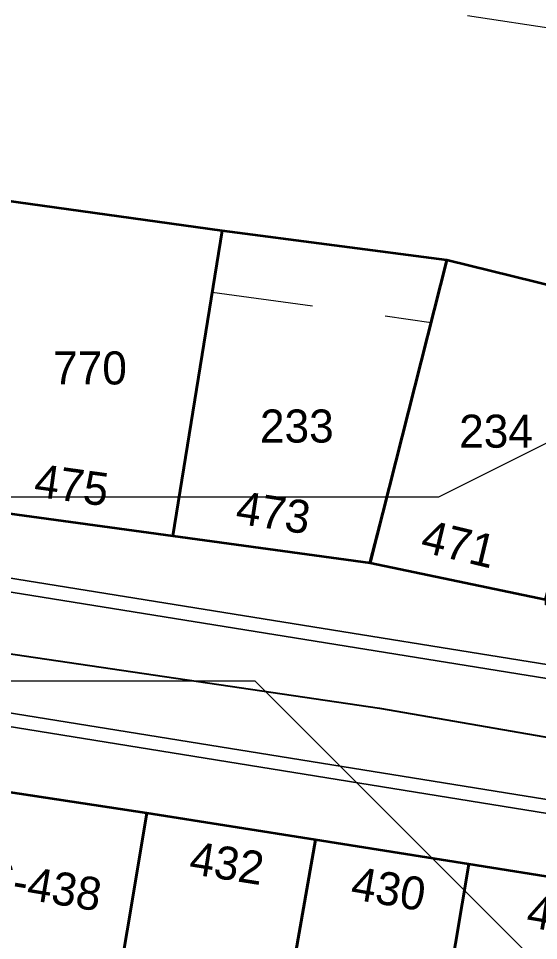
# Model space of a CAD drawing. Header units: metres. Extents: x 0 to 105485, y 0 to 425721.
# Drawn here: x 104846.07 to 104860.22, y 425250.43 to 425275.54 of the extents above; entities that cross this region are included whole.
import ezdxf
from ezdxf.enums import TextEntityAlignment as Align

# ---------------------------------------------------------------- set-up
doc = ezdxf.new("R2010")
doc.units = ezdxf.units.M
doc.header["$MEASUREMENT"] = 0
doc.linetypes.add('KG-PERCEEL-SO', pattern=[19, 5.5, -4, 5.5, -4])
for name, color, linetype, lineweight in [('B-XX-IE-MEUBILAIR-G', 7, 'Continuous', 18), ('B-XX-KG-GRENS_PERCEEL-G', 150, 'KG-PERCEEL-SO', 18), ('B-XX-KG-GRENS_PERCEEL-T', 150, 'KG-PERCEEL-SO', 18), ('B-XX-OG-BEBOUWING-G', 7, 'Continuous', 35), ('B-XX-OG-BEBOUWING_HUISNUMMER-T', 7, 'Continuous', 18), ('B-XX-OG-GRENS-G', 7, 'Continuous', 18), ('B-XX-OG-WATER_RIVIER-G', 130, 'Continuous', 18), ('B-XX-VH-OPENVERHARDING-G', 90, 'Continuous', 18)]:
    doc.layers.add(name, color=color, linetype=linetype, lineweight=lineweight)
doc.layers.add('GIS-WEGVAKKEN', color=2, linetype='Continuous')

msp = doc.modelspace()

# ---------------------------------------------------------------- linework, layer by layer
at = {"layer": 'B-XX-IE-MEUBILAIR-G', "color": 0, "true_color": 0x604a38}
for points in [[(104856.409, 425258.212, 3.277), (104856.409, 425258.212, 4.777)], [(104855.806, 425254.642, 3.326), (104855.806, 425254.642, 4.826)]]:
    msp.add_polyline3d(points, dxfattribs=at)
at = {"layer": 'B-XX-KG-GRENS_PERCEEL-G', "ltscale": 0.5, "flags": 128}
for points in [[(104806.641, 425283.499), (104830.343, 425279.824), (104866.983, 425274.301), (104903.269, 425269.168), (104934.56, 425264.953), (104960.257, 425261.305), (104972.435, 425259.505)], [(104845.681, 425270.574), (104850.634, 425269.884), (104851.614, 425269.755), (104851.344, 425268.085)], [(104857.304, 425267.261), (104857.733, 425268.956), (104862.552, 425267.765), (104862.491, 425267.617)], [(104850.274, 425261.448), (104851.344, 425268.085)], [(104851.344, 425268.085), (104857.304, 425267.261)], [(104855.615, 425260.718), (104857.304, 425267.261)], [(104844.492, 425262.237), (104850.274, 425261.448)], [(104850.274, 425261.448), (104855.615, 425260.718)], [(104855.615, 425260.718), (104860.414, 425259.718)], [(104843.636, 425254.797), (104847.285, 425254.257), (104849.565, 425253.895)], [(104842.901, 425229.101), (104843.548, 425232.797), (104842.566, 425232.896), (104843.008, 425235.274), (104846.357, 425234.678), (104849.565, 425253.895)], [(104849.565, 425253.895), (104854.154, 425253.168)], [(104850.86, 425234.418), (104854.154, 425253.168)], [(104854.154, 425253.168), (104858.325, 425252.508)], [(104855.075, 425233.183), (104856.822, 425243.616), (104858.325, 425252.508)], [(104858.325, 425252.508), (104863.784, 425251.643)]]:
    msp.add_lwpolyline(points, dxfattribs=at)
at = {"layer": 'B-XX-OG-BEBOUWING-G', "ltscale": 0.5}
for points in [[(104851.614, 425269.755), (104845.681, 425270.574), (104844.492, 425262.238), (104850.274, 425261.448)], [(104857.732, 425268.951), (104851.614, 425269.755), (104850.274, 425261.448), (104855.644, 425260.712)], [(104862.491, 425267.617), (104862.552, 425267.765), (104857.732, 425268.951), (104855.644, 425260.712), (104860.414, 425259.718)], [(104849.565, 425253.896), (104843.636, 425254.797), (104840.659, 425235.656), (104840.338, 425233.336), (104839.654, 425233.463), (104839.019, 425229.658), (104842.851, 425228.814), (104842.901, 425229.101), (104843.548, 425232.797), (104842.566, 425232.896), (104843.008, 425235.274), (104846.357, 425234.678)], [(104854.154, 425253.169), (104849.565, 425253.896), (104846.357, 425234.678), (104850.646, 425233.914), (104850.86, 425234.418)], [(104858.325, 425252.508), (104854.154, 425253.169), (104850.86, 425234.418), (104850.646, 425233.914), (104850.139, 425231.361), (104851.453, 425231.114), (104852.011, 425233.688), (104855.075, 425233.183)], [(104858.132, 425232.62), (104860.9, 425232.11), (104863.784, 425251.643), (104858.325, 425252.508), (104855.075, 425233.183)]]:
    msp.add_lwpolyline(points, close=True, dxfattribs=at)
at = {"layer": 'B-XX-OG-GRENS-G'}
for points in [[(104817.5, 425287.5, 0.287), (104822.5, 425287.5, 0.659), (104827.5, 425287.5, 0.872), (104832.5, 425287.5, 0.747), (104837.5, 425287.5, 1.203), (104842.5, 425287.5, 1.158), (104847.5, 425287.5, 2.134), (104857.5, 425282.5, 1.103), (104862.5, 425282.5, 1.16), (104867.5, 425282.5, 1.56), (104867.5, 425267.5, 2.01), (104857.5, 425262.5, 3.386), (104852.5, 425262.5, 3.401), (104847.5, 425262.5, 3.375), (104842.5, 425262.5, 3.325), (104832.5, 425267.5, 3.491), (104827.5, 425267.5, 3.501), (104822.5, 425267.5, 3.49), (104817.5, 425267.5, 3.559), (104807.5, 425277.5, 4.073)], [(104842.5, 425257.5, 3.321), (104847.5, 425257.5, 3.345), (104852.5, 425257.5, 3.33), (104862.5, 425247.5, 3.171), (104862.5, 425242.5, 3.002), (104852.5, 425232.5, 3.135), (104842.5, 425237.5, 3.467), (104832.5, 425247.5, 3.145)]]:
    msp.add_polyline3d(points, close=True, dxfattribs=at)
at = {"layer": 'B-XX-OG-WATER_RIVIER-G', "ltscale": 0.5}
msp.add_lwpolyline([(104845.681, 425270.574), (104851.614, 425269.755), (104857.732, 425268.951), (104862.552, 425267.765), (104862.491, 425267.617), (104866.619, 425266.502), (104866.807, 425267.423), (104870.344, 425266.85), (104870.302, 425266.521), (104874.425, 425265.97), (104883.335, 425264.779), (104883.291, 425263.44), (104887.369, 425263.11), (104890.045, 425262.893), (104894.038, 425262.637), (104897.495, 425262.32), (104901.031, 425261.783), (104904.067, 425261.157), (104904.397, 425262.862), (104907.633, 425261.965), (104912.589, 425261.385), (104917.026, 425260.64)], dxfattribs=at)
at = {"layer": 'B-XX-VH-OPENVERHARDING-G', "ltscale": 0.5}
for points in [[(104917.987, 425249.787), (104910.286, 425250.746), (104884.507, 425253.654), (104881.488, 425254.072), (104876.067, 425254.923), (104870.353, 425255.963), (104815.128, 425264.87), (104806.368, 425266.241), (104806.187, 425266.143), (104805.865, 425266.176), (104806.159, 425268.114), (104806.026, 425268.127), (104805.275, 425262.556), (104805.867, 425262.665), (104805.921, 425263.014), (104814.635, 425261.657), (104869.849, 425252.757), (104873.696, 425251.952), (104877.007, 425251.324), (104880.327, 425250.753), (104883.657, 425250.238), (104905.862, 425247.736), (104911.865, 425247.034), (104926.101, 425245.083)], [(104815.198, 425265.235), (104870.419, 425256.338), (104876.259, 425255.292), (104882.631, 425254.307), (104884.547, 425254.042), (104912.296, 425250.903), (104923.927, 425249.326)], [(104916.088, 425252.329), (104911.54, 425252.935), (104906.353, 425253.433), (104903.291, 425253.881), (104899.593, 425254.348), (104896.062, 425254.792), (104892.832, 425255.038), (104886.375, 425255.532), (104882.474, 425255.863), (104873.019, 425257.31), (104868.438, 425258.264), (104864.781, 425258.779), (104860.412, 425259.569), (104860.414, 425259.718), (104855.644, 425260.712), (104850.274, 425261.448), (104844.492, 425262.238)], [(104926.086, 425244.69), (104911.812, 425246.655), (104884.105, 425249.789), (104879.969, 425250.433), (104876.562, 425251.026), (104873.166, 425251.677), (104869.781, 425252.384), (104828.299, 425259.086)], [(104843.636, 425254.797), (104849.565, 425253.896), (104854.154, 425253.169), (104858.325, 425252.508), (104863.784, 425251.643), (104866.577, 425251.048), (104872.137, 425250.275), (104872.138, 425250.424), (104876.901, 425249.626), (104881.234, 425248.9), (104881.234, 425248.841), (104886.747, 425248.058), (104891.604, 425247.368), (104902.377, 425246.149), (104904.482, 425245.852), (104904.524, 425245.846), (104904.875, 425245.797), (104905.796, 425245.667), (104914.921, 425244.69), (104919.686, 425244.161)]]:
    msp.add_lwpolyline(points, dxfattribs=at)
for points in [[(104815.198, 425265.235), (104806.424, 425266.606), (104806.368, 425266.241), (104815.128, 425264.87), (104870.353, 425255.963), (104876.067, 425254.923), (104881.488, 425254.072), (104884.507, 425253.654), (104910.286, 425250.746), (104917.987, 425249.787), (104965.424, 425243.051), (104965.556, 425243.404), (104954.351, 425244.969), (104923.927, 425249.326), (104912.296, 425250.903), (104884.547, 425254.042), (104882.631, 425254.307), (104876.259, 425255.292), (104870.419, 425256.338)], [(104814.635, 425261.657), (104805.921, 425263.014), (104805.867, 425262.665), (104814.54, 425261.254), (104828.299, 425259.086), (104869.781, 425252.384), (104873.166, 425251.677), (104876.562, 425251.026), (104879.969, 425250.433), (104884.105, 425249.789), (104911.812, 425246.655), (104926.086, 425244.69), (104953.768, 425240.742), (104964.031, 425239.349), (104964.154, 425239.675), (104953.821, 425241.123), (104926.101, 425245.083), (104911.865, 425247.034), (104905.862, 425247.736), (104883.657, 425250.238), (104880.327, 425250.753), (104877.007, 425251.324), (104873.696, 425251.952), (104869.849, 425252.757)]]:
    msp.add_lwpolyline(points, close=True, dxfattribs=at)
at = {"layer": 'GIS-WEGVAKKEN'}
msp.add_lwpolyline([(104833.896, 425260.141), (104841.29, 425258.91), (104855.9, 425256.76), (104865.728, 425255.047)], dxfattribs=at)

# ---------------------------------------------------------------- texts
at = {"layer": 'B-XX-KG-GRENS_PERCEEL-T'}
for s, p in [('770', (104848.017, 425266.02)), ('233', (104853.646, 425264.438)), ('234', (104859.068, 425264.298))]:
    msp.add_text(s, height=0.9, dxfattribs=at).set_placement(p, align=Align.MIDDLE_CENTER)
at = {"layer": 'B-XX-OG-BEBOUWING_HUISNUMMER-T'}
for s, rotation, p in [('475', 352.1, (104847.52, 425262.833)), ('473', 351.4, (104853.01, 425262.084)), ('471', 346.5, (104858.055, 425261.23)), ('432', 351, (104851.745, 425252.538)), ('436-438', 350.4, (104846.139, 425252.032)), ('430', 350.2, (104856.144, 425251.841)), ('428', 350.4, (104860.925, 425251.083))]:
    msp.add_text(s, height=0.9, rotation=rotation, dxfattribs=at).set_placement(p, align=Align.MIDDLE_CENTER)

doc.saveas('drawing.dxf')
